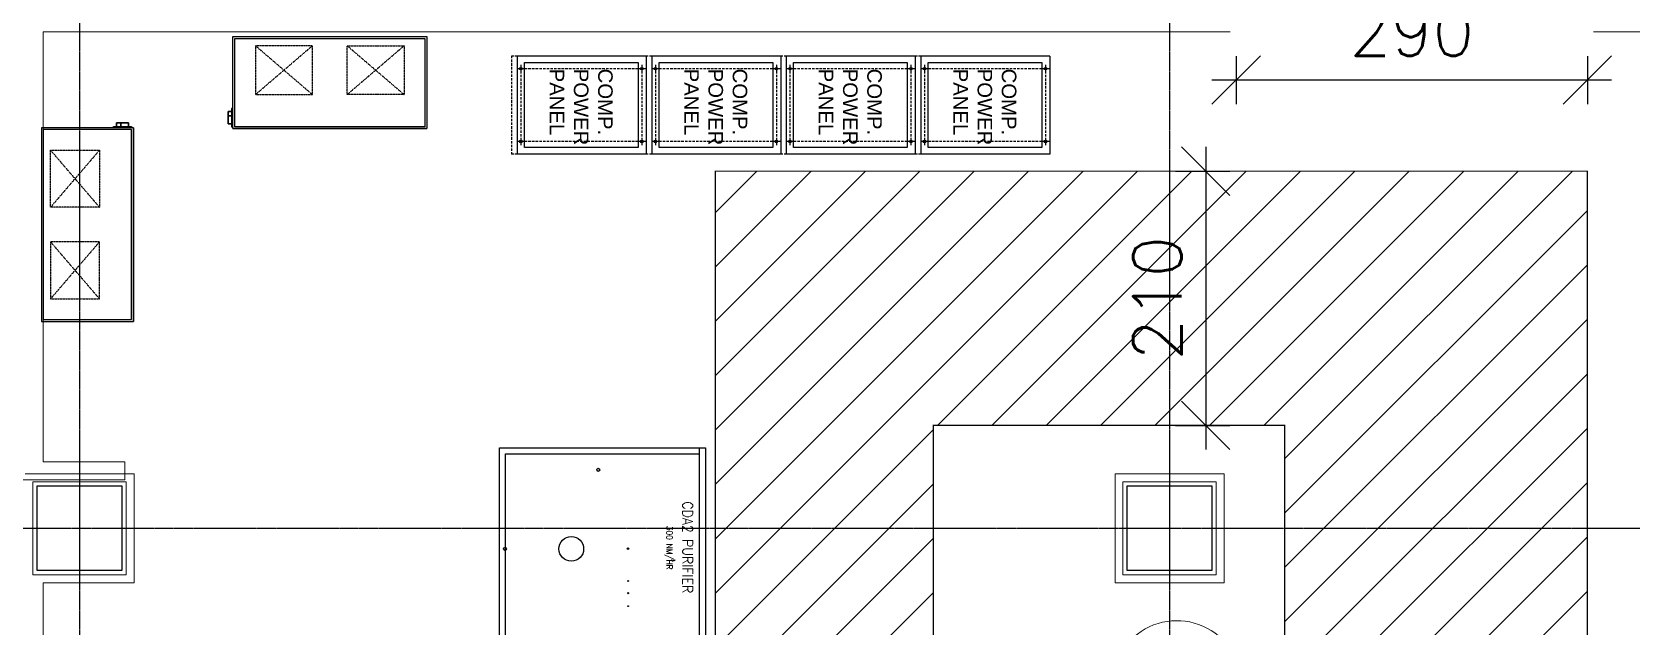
# Model space of a CAD drawing. Extents: x -3450 to 27857, y -1288 to 11880.
# Drawn here: x 24321 to 25641, y 1419 to 1910 of the extents above; entities that cross this region are included whole.
import ezdxf

# ---------------------------------------------------------------- set-up
doc = ezdxf.new("R2010")
doc.units = 0
doc.linetypes.add('188K-SM-03-F20-MECH-EQ-Y2257103$0$HIDDEN2', pattern=[0.1875, 0.125, -0.0625])
doc.linetypes.add('X-S-FAB-L20$0$COL-CEN-LIN', pattern=[3.25, 2.5, -0.25, 0.25, -0.25])
for name, color, linetype in [('188K-SM-03-F20-MECH-EQ-Y2257103$0$H-DIM', 55, 'Continuous'), ('188K-SM-03-F20-MECH-EQ-Y2257103$0$M MOVE-IN AREA', 8, 'Continuous'), ('188K-SM-03-F20-MECH-EQ-Y2257103$0$M-PHASE1 AREA', 252, 'Continuous'), ('188K-SM-03-F20-MECH-EQ-Y2257103$0$Micron CUP L10 CDA EQU$0$M-EQPM-AD', 5, 'Continuous'), ('X-S-FAB-L20$0$1_l20平面圖_1_A-WALL-IN', 8, 'Continuous'), ('X-S-FAB-L20$0$BLOCK', 8, 'Continuous'), ('X-S-FAB-L20$0$CCL', 8, 'X-S-FAB-L20$0$COL-CEN-LIN'), ('X-S-FAB-L20$0$COL-S', 8, 'Continuous')]:
    doc.layers.add(name, color=color, linetype=linetype)
doc.styles.add('188K-SM-03-F20-MECH-EQ-Y2257103$0$H-ST', font='ROMANS.shx', dxfattribs={"bigfont": 'chineset.shx'})
doc.styles.add('188K-SM-03-F20-MECH-EQ-Y2257103$0$Micron CUP L10 CDA EQU$0$Standard', font='arial.ttf')
doc.styles.add('188K-SM-03-F20-MECH-EQ-Y2257103$0$SM-03-C20-001-A_CDA$0$Gas Room_1009$0$STANDARD', font='romans.shx', dxfattribs={"bigfont": 'chineset.shx'})
doc.dimstyles.new('188K-SM-03-F20-MECH-EQ-Y2257103$0$H-DIM-1-400', dxfattribs={"dimscale": 400, "dimtxt": 1, "dimasz": 1, "dimexe": 0.5, "dimexo": 0.5, "dimgap": 0.5, "dimtad": 1, "dimdec": 0, "dimdsep": 46, "dimtxsty": '188K-SM-03-F20-MECH-EQ-Y2257103$0$H-ST', "dimblk1": '188K-SM-03-F20-MECH-EQ-Y2257103$0$_Oblique', "dimblk2": '188K-SM-03-F20-MECH-EQ-Y2257103$0$_Oblique', "dimsah": 1, "dimcen": 0.09, "dimdle": 0.5, "dimclrd": 256, "dimclre": 256, "dimclrt": 256, "dimadec": 0, "dimazin": 0, "dimtfac": 1, "dimtdec": 0, "dimtmove": 2, "dimatfit": 0, "dimfxl": 0.5, "dimtolj": 1, "dimtzin": 0, "dimlwd": -1, "dimlwe": -1, "dimarcsym": 0})

# ---------------------------------------------------------------- blocks, each defined once
blk = doc.blocks.new('X-S-FAB-L20$0$FAB2-L05')
at = {"layer": 'X-S-FAB-L20$0$CCL'}
for p, q in [((-1800, 11005), (-1800, 0)), ((-900, 11005), (-900, 0)), ((-26880, 2220), (1210, 2220))]:
    blk.add_line(p, q, dxfattribs=at)
at = {"layer": 'X-S-FAB-L20$0$COL-S'}
for points in [[(-1835, 2255), (-1765, 2255), (-1765, 2185), (-1835, 2185)], [(-935, 2255), (-865, 2255), (-865, 2185), (-935, 2185)]]:
    blk.add_lwpolyline(points, close=True, dxfattribs=at)
blk = doc.blocks.new('X-S-FAB-L20')
at = {"layer": 'X-S-FAB-L20$0$1_l20平面圖_1_A-WALL-IN', "color": 3, "lineweight": 0, "ltscale": 10}
blk.add_line((24315, 1540), (24330, 1540), dxfattribs=at)
at = {"layer": 'X-S-FAB-L20$0$1_l20平面圖_1_A-WALL-IN', "color": 3, "lineweight": 0, "ltscale": 10, "flags": 128}
for points in [[(24330, 1555), (24330, 1910)], [(24330, 1910), (24405, 1910)], [(24405, 1910), (25310, 1910)], [(25610, 1910), (26105, 1910)], [(24405, 1545), (24315, 1545)], [(24397.5, 1555), (24330, 1555)], [(24397.5, 1540), (24397.5, 1555)], [(24405, 1545), (24405, 1538.5)], [(25215, 1545), (25215, 1538.5)], [(25298.5, 1545), (25215, 1545)], [(25305, 1545), (25298.5, 1545)], [(25305, 1461.5), (25305, 1545)], [(22470, 1540), (24397.5, 1540)], [(24321.5, 1538.5), (24398.5, 1538.5)], [(24321.5, 1461.5), (24321.5, 1538.5)], [(24398.5, 1538.5), (24398.5, 1461.5)], [(24405, 1455), (24405, 1538.5)], [(25215, 1538.5), (25215, 1461.5)], [(25221.5, 1538.5), (25298.5, 1538.5)], [(25221.5, 1461.5), (25221.5, 1538.5)], [(25298.5, 1538.5), (25298.5, 1461.5)], [(24398.5, 1461.5), (24321.5, 1461.5)], [(24330, 1455), (24398.5, 1455)], [(24330, 45), (24330, 1455)], [(24405, 1455), (24398.5, 1455)], [(25215, 1455), (25215, 1461.5)], [(25215, 1455), (25305, 1455)], [(25298.5, 1461.5), (25221.5, 1461.5)], [(25305, 1455), (25305, 1461.5)]]:
    blk.add_lwpolyline(points, dxfattribs=at)
at = {"layer": 'X-S-FAB-L20$0$1_l20平面圖_1_A-WALL-IN', "color": 1, "lineweight": 0, "ltscale": 10, "flags": 128}
for points in [[(24321.5, 1538.5), (24325, 1538.5)], [(24321.5, 1538.5), (24321.5, 1461.5)], [(24395, 1538.5), (24325, 1538.5)], [(24398.5, 1538.5), (24395, 1538.5)], [(24398.5, 1465), (24398.5, 1538.5)], [(25221.5, 1538.5), (25225, 1538.5)], [(25221.5, 1538.5), (25221.5, 1461.5)], [(25295, 1538.5), (25225, 1538.5)], [(25298.5, 1538.5), (25295, 1538.5)], [(25298.5, 1465), (25298.5, 1538.5)], [(24321.5, 1461.5), (24325, 1461.5)], [(24325, 1461.5), (24398.5, 1461.5)], [(24398.5, 1461.5), (24398.5, 1465)], [(25221.5, 1461.5), (25225, 1461.5)], [(25225, 1461.5), (25298.5, 1461.5)], [(25298.5, 1461.5), (25298.5, 1465)]]:
    blk.add_lwpolyline(points, dxfattribs=at)
at = {"layer": 'X-S-FAB-L20$0$BLOCK'}
blk.add_blockref('X-S-FAB-L20$0$FAB2-L05', (26160, -720), dxfattribs=at)
blk = doc.blocks.new('188K-SM-03-F20-MECH-EQ-Y2257103$0$A$Cb62c5f74')
at = {"lineweight": 13, "ltscale": 20}
blk.add_arc((1926, 650), 537, 255, 90, dxfattribs=at)
blk = doc.blocks.new('188K-SM-03-F20-MECH-EQ-Y2257103$0$A$C19b0a428')
at = {"ltscale": 1000}
blk.add_line((-1600, 1650), (100, 1650), dxfattribs=at)
for points in [[(-1600, 0), (-1600, 1700), (100, 1700), (100, 0)], [(-1550, 50), (-1550, 1650), (50, 1650), (50, 50)], [(100, 1004), (126, 1004), (126, 984), (100, 984)], [(100, 912), (126, 912), (126, 892), (100, 892)], [(100, 819), (126, 819), (126, 799), (100, 799)]]:
    blk.add_lwpolyline(points, close=True, dxfattribs=at)
for centre, radius in [((-767, 1062), 6.35), ((-500, 1062), 3.17), ((-399, 1062), 4.68), ((-292, 1062), 3.17), ((-1418, 815), 12.5), ((-765, 45), 12.5)]:
    blk.add_circle(centre, radius, dxfattribs=at)
blk.add_circle((-765, 593), 102)
at = {"ltscale": 1000, "style": '188K-SM-03-F20-MECH-EQ-Y2257103$0$SM-03-C20-001-A_CDA$0$Gas Room_1009$0$STANDARD', "width": 0.9}
for s, height, p in [('CDA2 PURIFIER', 84, (-1157, 1512)), ('300 NM/HR', 50, (-955, 1379)), ('3', 25, (-681, 1422))]:
    blk.add_text(s, height=height, dxfattribs=at).set_placement(p)
blk = doc.blocks.new('188K-SM-03-F20-MECH-EQ-Y2257103$0$Micron CUP L10 CDA EQU$0$A$C2729eb2b')
h = blk.add_hatch(color=256)
edge = h.paths.add_edge_path()
edge.add_arc((5.228166, 99.906666), 0.127, 0, 360)
for points in [[(0, 106.531833), (0, 0)], [(0, 106.531833), (81.047166, 106.531833)], [(10.329333, 106.023833), (10.329333, 99.906666)], [(70.463833, 106.023833), (70.463833, 99.906666)], [(81.047166, 106.531833), (81.047166, 0)], [(7.260166, 102.954666), (13.377333, 102.954666)], [(10.329333, 99.906666), (10.329333, 97.874666)], [(10.329333, 96.8375), (10.329333, 94.8055)], [(10.329333, 93.7895), (10.329333, 91.7575)], [(12.361333, 102.954666), (14.393333, 102.954666)], [(15.4305, 102.954666), (17.4625, 102.954666)], [(18.4785, 102.954666), (20.5105, 102.954666)], [(21.547666, 102.954666), (23.579666, 102.954666)], [(24.595666, 102.954666), (26.627666, 102.954666)], [(27.664833, 102.954666), (29.696833, 102.954666)], [(30.712833, 102.954666), (32.744833, 102.954666)], [(33.782, 102.954666), (35.814, 102.954666)], [(36.83, 102.954666), (38.862, 102.954666)], [(39.878, 102.954666), (41.931166, 102.954666)], [(42.947166, 102.954666), (44.979166, 102.954666)], [(45.995166, 102.954666), (48.048333, 102.954666)], [(49.064333, 102.954666), (51.096333, 102.954666)], [(52.112333, 102.954666), (54.1655, 102.954666)], [(55.1815, 102.954666), (57.2135, 102.954666)], [(58.2295, 102.954666), (60.282666, 102.954666)], [(61.298666, 102.954666), (63.330666, 102.954666)], [(64.346666, 102.954666), (66.399833, 102.954666)], [(67.415833, 102.954666), (73.533, 102.954666)], [(70.463833, 99.906666), (70.463833, 97.874666)], [(70.463833, 96.8375), (70.463833, 94.8055)], [(70.463833, 93.7895), (70.463833, 91.7575)], [(10.329333, 90.7415), (10.329333, 88.688333)], [(10.329333, 87.672333), (10.329333, 85.640333)], [(10.329333, 84.624333), (10.329333, 82.571166)], [(10.329333, 81.555166), (10.329333, 79.523166)], [(70.463833, 90.7415), (70.463833, 88.688333)], [(70.463833, 87.672333), (70.463833, 85.640333)], [(70.463833, 84.624333), (70.463833, 82.571166)], [(70.463833, 81.555166), (70.463833, 79.523166)], [(10.329333, 78.507166), (10.329333, 76.454)], [(10.329333, 75.438), (10.329333, 73.406)], [(10.329333, 72.39), (10.329333, 70.336833)], [(10.329333, 69.320833), (10.329333, 67.288833)], [(10.329333, 66.272833), (10.329333, 64.219666)], [(70.463833, 78.507166), (70.463833, 76.454)], [(70.463833, 75.438), (70.463833, 73.406)], [(70.463833, 72.39), (70.463833, 70.336833)], [(70.463833, 69.320833), (70.463833, 67.288833)], [(70.463833, 66.272833), (70.463833, 64.219666)], [(10.329333, 63.203666), (10.329333, 61.171666)], [(10.329333, 60.155666), (10.329333, 58.1025)], [(10.329333, 57.0865), (10.329333, 55.0545)], [(10.329333, 54.0385), (10.329333, 51.985333)], [(70.463833, 63.203666), (70.463833, 61.171666)], [(70.463833, 60.155666), (70.463833, 58.1025)], [(70.463833, 57.0865), (70.463833, 55.0545)], [(70.463833, 54.0385), (70.463833, 51.985333)], [(10.329333, 50.969333), (10.329333, 48.937333)], [(10.329333, 47.921333), (10.329333, 45.889333)], [(10.329333, 44.852166), (10.329333, 42.820166)], [(10.329333, 41.804166), (10.329333, 39.772166)], [(70.463833, 50.969333), (70.463833, 48.937333)], [(70.463833, 47.921333), (70.463833, 45.889333)], [(70.463833, 44.852166), (70.463833, 42.820166)], [(70.463833, 41.804166), (70.463833, 39.772166)], [(10.329333, 38.735), (10.329333, 36.703)], [(10.329333, 35.687), (10.329333, 33.655)], [(10.329333, 32.617833), (10.329333, 30.585833)], [(10.329333, 29.569833), (10.329333, 27.537833)], [(10.329333, 26.521833), (10.329333, 24.468666)], [(70.463833, 38.735), (70.463833, 36.703)], [(70.463833, 35.687), (70.463833, 33.655)], [(70.463833, 32.617833), (70.463833, 30.585833)], [(70.463833, 29.569833), (70.463833, 27.537833)], [(70.463833, 26.521833), (70.463833, 24.468666)], [(10.329333, 23.452666), (10.329333, 21.420666)], [(10.329333, 20.404666), (10.329333, 18.3515)], [(10.329333, 17.3355), (10.329333, 15.3035)], [(10.329333, 14.2875), (10.329333, 12.234333)], [(70.463833, 23.452666), (70.463833, 21.420666)], [(70.463833, 20.404666), (70.463833, 18.3515)], [(70.463833, 17.3355), (70.463833, 15.3035)], [(70.463833, 14.2875), (70.463833, 12.234333)], [(0, 0), (0, -1.778)], [(0, 0), (81.047166, 0)], [(7.260166, 3.069166), (13.377333, 3.069166)], [(10.329333, 11.218333), (10.329333, 9.186333)], [(10.329333, 8.170333), (10.329333, 6.117166)], [(10.329333, 6.117166), (10.329333, 0)], [(12.361333, 3.069166), (14.393333, 3.069166)], [(15.4305, 3.069166), (17.4625, 3.069166)], [(18.4785, 3.069166), (20.5105, 3.069166)], [(21.547666, 3.069166), (23.579666, 3.069166)], [(24.595666, 3.069166), (26.627666, 3.069166)], [(27.664833, 3.069166), (29.696833, 3.069166)], [(30.712833, 3.069166), (32.744833, 3.069166)], [(33.782, 3.069166), (35.814, 3.069166)], [(36.83, 3.069166), (38.862, 3.069166)], [(39.878, 3.069166), (41.931166, 3.069166)], [(42.947166, 3.069166), (44.979166, 3.069166)], [(45.995166, 3.069166), (48.048333, 3.069166)], [(49.064333, 3.069166), (51.096333, 3.069166)], [(52.112333, 3.069166), (54.1655, 3.069166)], [(55.1815, 3.069166), (57.2135, 3.069166)], [(58.2295, 3.069166), (60.282666, 3.069166)], [(61.298666, 3.069166), (63.330666, 3.069166)], [(64.346666, 3.069166), (66.399833, 3.069166)], [(67.415833, 3.069166), (73.533, 3.069166)], [(70.463833, 11.218333), (70.463833, 9.186333)], [(70.463833, 8.170333), (70.463833, 6.117166)], [(70.463833, 6.117166), (70.463833, 0)], [(81.047166, 0), (81.047166, -1.778)], [(0, -2.794), (0, -4.572)], [(0, -4.572), (1.778, -4.572)], [(2.815166, -4.572), (4.847166, -4.572)], [(5.863166, -4.572), (7.895166, -4.572)], [(8.932333, -4.572), (10.964333, -4.572)], [(11.980333, -4.572), (14.012333, -4.572)], [(15.0495, -4.572), (17.0815, -4.572)], [(18.0975, -4.572), (20.1295, -4.572)], [(21.166666, -4.572), (23.198666, -4.572)], [(24.214666, -4.572), (26.246666, -4.572)], [(27.262666, -4.572), (29.315833, -4.572)], [(30.331833, -4.572), (32.363833, -4.572)], [(33.379833, -4.572), (35.433, -4.572)], [(36.449, -4.572), (38.481, -4.572)], [(39.497, -4.572), (41.550166, -4.572)], [(42.566166, -4.572), (44.598166, -4.572)], [(45.614166, -4.572), (47.667333, -4.572)], [(48.683333, -4.572), (50.715333, -4.572)], [(51.731333, -4.572), (53.7845, -4.572)], [(54.8005, -4.572), (56.8325, -4.572)], [(57.8485, -4.572), (59.901666, -4.572)], [(60.917666, -4.572), (62.949666, -4.572)], [(63.965666, -4.572), (66.018833, -4.572)], [(67.034833, -4.572), (69.066833, -4.572)], [(70.082833, -4.572), (72.136, -4.572)], [(73.152, -4.572), (75.184, -4.572)], [(76.2, -4.572), (78.253166, -4.572)], [(79.269166, -4.572), (81.047166, -4.572)], [(81.047166, -2.794), (81.047166, -4.572)]]:
    blk.add_lwpolyline(points)
blk.add_lwpolyline([(5.228166, 6.117166), (5.228166, 99.906666), (75.565, 99.906666), (75.565, 6.117166)], close=True)
for centre in [(10.329333, 102.954666), (70.463833, 102.954666), (10.329333, 3.069166), (70.463833, 3.069166)]:
    blk.add_circle(centre, 1.01869)
at = {"insert": (10.329333, 98.890666), "char_height": 12, "attachment_point": 1, "style": '188K-SM-03-F20-MECH-EQ-Y2257103$0$Micron CUP L10 CDA EQU$0$Standard'}
blk.add_mtext_dynamic_manual_height_columns('\\PCOMP.\\PPOWER\\PPANEL', width=60.1345, gutter_width=12.5, heights=[92.7735], dxfattribs=at)
blk = doc.blocks.new('188K-SM-03-F20-MECH-EQ-Y2257103$0$A$C90c79ea0')
at = {"linetype": '188K-SM-03-F20-MECH-EQ-Y2257103$0$HIDDEN2'}
for p, q in [((-76, 1414), (-480, 1414)), ((-480, 1414), (-480, 943)), ((-76, 943), (-480, 1414)), ((-76, 1414), (-480, 943)), ((-76, 943), (-76, 1414)), ((-480, 943), (-76, 943)), ((-480, 186), (-480, 657)), ((-480, 657), (-76, 657)), ((-76, 657), (-480, 186)), ((-76, 186), (-480, 657)), ((-76, 657), (-76, 186)), ((-76, 186), (-480, 186))]:
    blk.add_line(p, q, dxfattribs=at)
for points in [[(-760, 0), (0, 0), (0, 1600), (-760, 1600), (-760, 0), (-760, 1600)], [(-595, 0), (-595, -11), (-745, -11), (-745, 0)]]:
    blk.add_lwpolyline(points)
for points in [[(-745, 15), (-15, 15), (-15, 1585), (-745, 1585)], [(-720, -40), (-720, -11), (-720, -40), (-655, -40), (-655, -11), (-655, -40)], [(-620, -40), (-620, -11), (-620, -40), (-655, -40), (-655, -11), (-655, -40)]]:
    blk.add_lwpolyline(points, close=True)
blk = doc.blocks.new('188K-SM-03-F20-MECH-EQ-Y2257103$0$_Oblique')
at = {"color": 0, "linetype": 'ByBlock', "lineweight": -2}
blk.add_line((-0.5, -0.5), (0.5, 0.5), dxfattribs=at)
blk = doc.blocks.new('*D288')
at = {"layer": '188K-SM-03-F20-MECH-EQ-Y2257103$0$H-DIM', "transparency": 16777216}
for p, q in [((25289.9, 1815), (25289.9, 1565)), ((25265, 1795), (25309.9, 1795)), ((25265, 1585), (25309.9, 1585))]:
    blk.add_line(p, q, dxfattribs=at)
at = {"layer": 'DefPoints', "color": 0, "transparency": 16777216}
for p in [(25245, 1795), (25245, 1585), (25289.9, 1585)]:
    blk.add_point(p, dxfattribs=at)
at = {"layer": '188K-SM-03-F20-MECH-EQ-Y2257103$0$H-DIM', "transparency": 16777216, "xscale": 40, "yscale": 40, "zscale": 40}
for p, rotation in [((25289.9, 1795), 90), ((25289.9, 1585), 270)]:
    blk.add_blockref('188K-SM-03-F20-MECH-EQ-Y2257103$0$_Oblique', p, dxfattribs=dict(at, rotation=rotation))
at = {"layer": '188K-SM-03-F20-MECH-EQ-Y2257103$0$H-DIM', "transparency": 16777216, "insert": (25249.9, 1690), "char_height": 40, "attachment_point": 5, "rotation": 90, "style": '188K-SM-03-F20-MECH-EQ-Y2257103$0$H-ST'}
blk.add_mtext('\\A1;210', dxfattribs=at)
blk = doc.blocks.new('*D1087')
at = {"layer": '188K-SM-03-F20-MECH-EQ-Y2257103$0$H-DIM', "transparency": 16777216}
for p, q in [((25315, 1890), (25315, 1850.4)), ((25605, 1890), (25605, 1850.4)), ((25295, 1870.4), (25625, 1870.4))]:
    blk.add_line(p, q, dxfattribs=at)
at = {"layer": 'DefPoints', "color": 0, "transparency": 16777216}
for p in [(25315, 1910), (25605, 1910), (25605, 1870.4)]:
    blk.add_point(p, dxfattribs=at)
at = {"layer": '188K-SM-03-F20-MECH-EQ-Y2257103$0$H-DIM', "transparency": 16777216, "xscale": 40, "yscale": 40, "zscale": 40, "rotation": 180}
blk.add_blockref('188K-SM-03-F20-MECH-EQ-Y2257103$0$_Oblique', (25315, 1870.4), dxfattribs=at)
at = {"layer": '188K-SM-03-F20-MECH-EQ-Y2257103$0$H-DIM', "transparency": 16777216, "xscale": 40, "yscale": 40, "zscale": 40}
blk.add_blockref('188K-SM-03-F20-MECH-EQ-Y2257103$0$_Oblique', (25605, 1870.4), dxfattribs=at)
at = {"layer": '188K-SM-03-F20-MECH-EQ-Y2257103$0$H-DIM', "transparency": 16777216, "insert": (25460, 1910.4), "char_height": 40, "attachment_point": 5, "style": '188K-SM-03-F20-MECH-EQ-Y2257103$0$H-ST'}
blk.add_mtext('\\A1;290', dxfattribs=at)
blk = doc.blocks.new('188K-SM-03-F20-MECH-EQ-Y2257103')
at = {"layer": '188K-SM-03-F20-MECH-EQ-Y2257103$0$M MOVE-IN AREA'}
h = blk.add_hatch(dxfattribs=at)
h.set_pattern_fill('ANSI31', color=256, scale=10)
h.paths.add_polyline_path([(25605, 1795), (25605, 45), (25355, 45), (25355, 1585), (25065, 1585), (25065, 185), (24885, 185), (24885, 1795)])
h.paths.add_polyline_path([(25279.924, 1628.571), (25279.924, 1751.429), (25219.924, 1751.429), (25219.924, 1628.571)], flags=24)
h.paths.add_polyline_path([(25418.571, 967.637), (25541.429, 967.637), (25541.429, 1027.637), (25418.571, 1027.637)], flags=24)
h.paths.add_polyline_path([(24916.429, 1051.775), (25033.571, 1051.775), (25033.571, 1111.775), (24916.429, 1111.775)], flags=24)
at = {"layer": '188K-SM-03-F20-MECH-EQ-Y2257103$0$M MOVE-IN AREA', "const_width": 1}
blk.add_lwpolyline([(25605, 1795), (25605, 45), (25355, 45), (25355, 1585), (25065, 1585), (25065, 185), (24885, 185), (24885, 1795)], close=True, dxfattribs=at)
at = {"layer": '188K-SM-03-F20-MECH-EQ-Y2257103$0$M-PHASE1 AREA', "lineweight": 0, "ltscale": 0.1, "rotation": 270}
blk.add_blockref('188K-SM-03-F20-MECH-EQ-Y2257103$0$Micron CUP L10 CDA EQU$0$A$C2729eb2b', (25054.633, 1890), dxfattribs=at)
at = {"layer": '188K-SM-03-F20-MECH-EQ-Y2257103$0$M-PHASE1 AREA', "lineweight": 0, "ltscale": 0.1, "xscale": 0.1, "yscale": 0.1, "zscale": 0.1}
for name, p, rotation in [('188K-SM-03-F20-MECH-EQ-Y2257103$0$A$C19b0a428', (24706.75, 1406.5), 270), ('188K-SM-03-F20-MECH-EQ-Y2257103$0$A$Cb62c5f74', (25331, 1177.384), 89.99999999999999)]:
    blk.add_blockref(name, p, dxfattribs=dict(at, rotation=rotation))
at = {"layer": '188K-SM-03-F20-MECH-EQ-Y2257103$0$Micron CUP L10 CDA EQU$0$M-EQPM-AD', "lineweight": 0, "ltscale": 0.1, "yscale": 0.1, "zscale": 0.1}
for p, xscale, rotation in [((24486.675, 1906.238), -0.1, 270), ((24328.5, 1830.885), 0.1, 180)]:
    blk.add_blockref('188K-SM-03-F20-MECH-EQ-Y2257103$0$A$C90c79ea0', p, dxfattribs=dict(at, xscale=xscale, rotation=rotation))
at = {"layer": '188K-SM-03-F20-MECH-EQ-Y2257103$0$Micron CUP L10 CDA EQU$0$M-EQPM-AD', "lineweight": 0, "ltscale": 0.1, "rotation": 270}
for p in [(24721.322, 1890), (24832.426, 1890), (24943.53, 1890)]:
    blk.add_blockref('188K-SM-03-F20-MECH-EQ-Y2257103$0$Micron CUP L10 CDA EQU$0$A$C2729eb2b', p, dxfattribs=at)
at = {"layer": '188K-SM-03-F20-MECH-EQ-Y2257103$0$H-DIM'}
dim = blk.add_linear_dim(base=(25605, 1870.355), p1=(25315, 1910), p2=(25605, 1910), dimstyle='188K-SM-03-F20-MECH-EQ-Y2257103$0$H-DIM-1-400', override={"dimscale": 40}, dxfattribs=at)
dim.commit()
dim.dimension.update_dxf_attribs({"geometry": '*D1087', "text_midpoint": (25460, 1910.355)})
dim = blk.add_linear_dim(base=(25289.924, 1585), p1=(25245, 1795), p2=(25245, 1585), angle=90, dimstyle='188K-SM-03-F20-MECH-EQ-Y2257103$0$H-DIM-1-400', override={"dimscale": 40}, dxfattribs=at)
dim.commit()
dim.dimension.update_dxf_attribs({"geometry": '*D288', "text_midpoint": (25249.924, 1690)})

msp = doc.modelspace()

# ---------------------------------------------------------------- block references
for name in ['X-S-FAB-L20', '188K-SM-03-F20-MECH-EQ-Y2257103']:
    msp.add_blockref(name, (0, 0))

doc.saveas('drawing.dxf')
